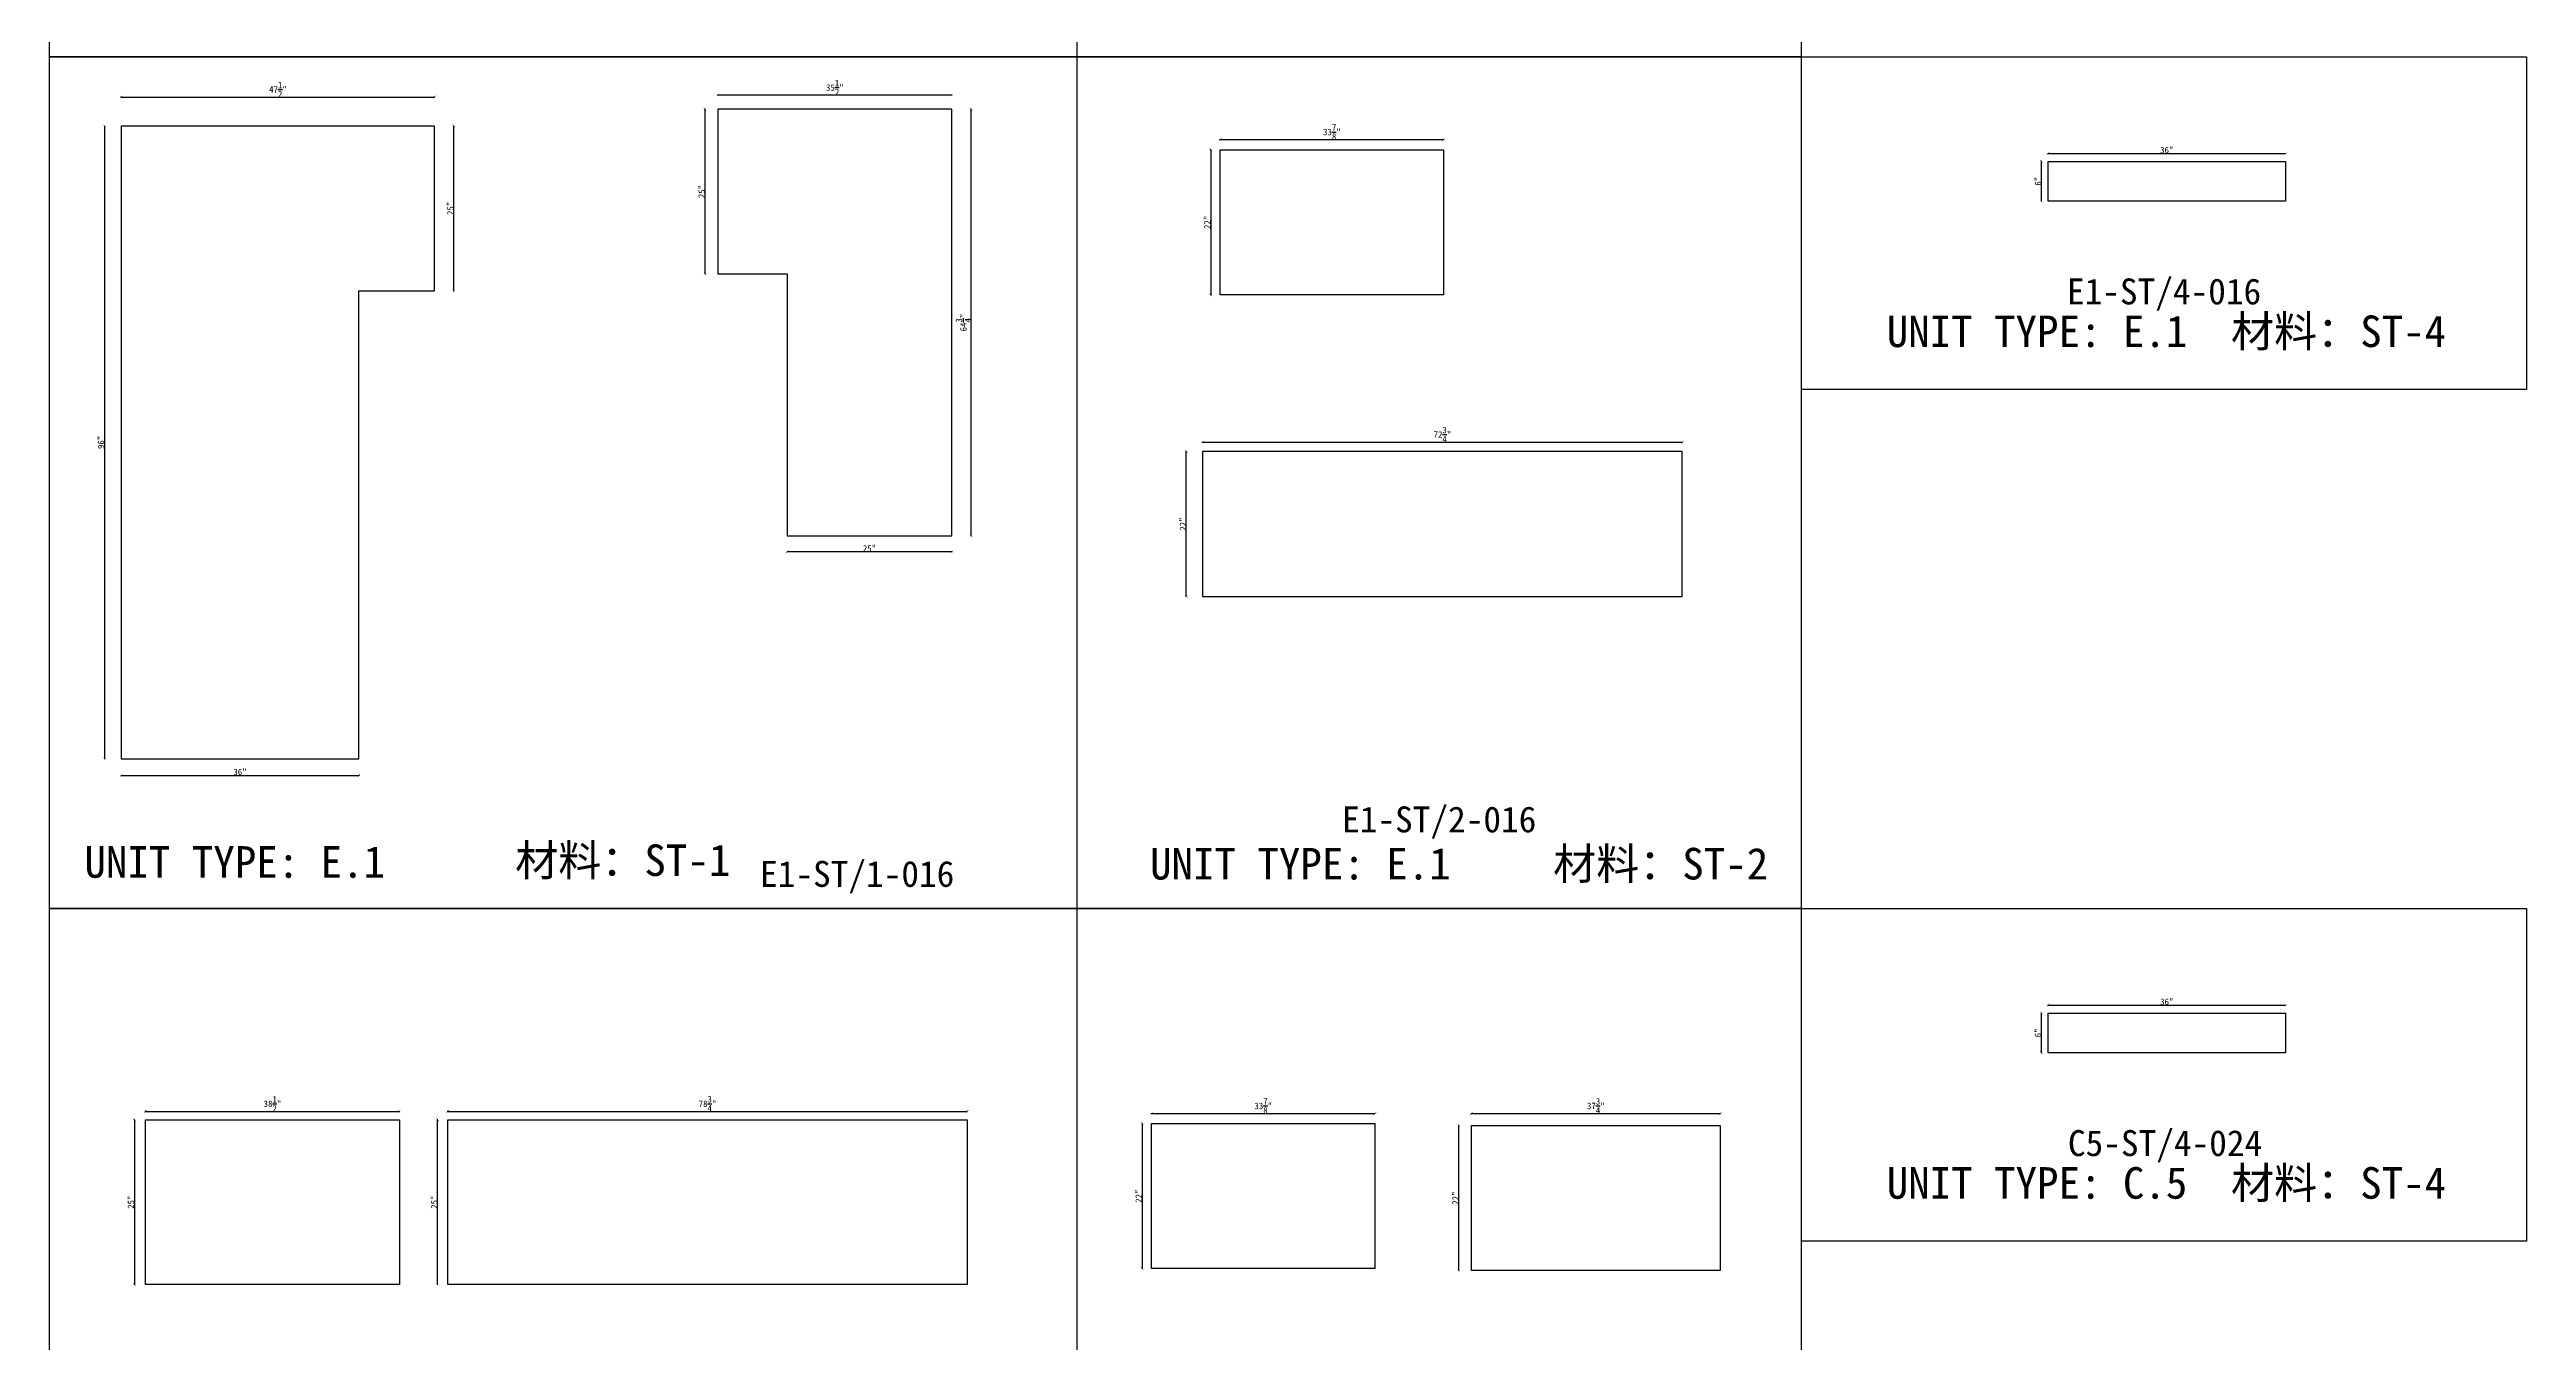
# Model space of a CAD drawing. Header units: millimetres. Extents: x -46966 to 138077, y -48408 to 2116.
# Drawn here: x 114459 to 124000, y -32244 to -27261 of the extents above; entities that cross this region are included whole.
import ezdxf
from ezdxf.enums import TextEntityAlignment as Align

# ---------------------------------------------------------------- set-up
doc = ezdxf.new("R2010")
doc.units = ezdxf.units.MM
doc.layers.add('PART_NUMBER', color=3, linetype='Continuous')
doc.styles.add('样式 1', font='')
doc.styles.get('样式 1').set_extended_font_data('NSimSun')
doc.dimstyles.new('副本 ISO-25', dxfattribs={"dimtxt": 25, "dimasz": 10, "dimexe": 1.5, "dimexo": 0.5, "dimtad": 1, "dimlfac": 0.03937, "dimlunit": 5, "dimtxsty": '样式 1', "dimblk": 'ARCHTICK', "dimcen": 2.5, "dimclrd": 256, "dimclrt": 1, "dimazin": 3, "dimtfac": 1, "dimtmove": 0, "dimatfit": 3, "dimfxlon": 1})

# ---------------------------------------------------------------- blocks, each defined once
blk = doc.blocks.new('_ArchTick')
at = {"color": 0, "linetype": 'ByBlock', "const_width": 0.15}
blk.add_lwpolyline([(-0.5, -0.5), (0.5, 0.5)], dxfattribs=at)
blk = doc.blocks.new('*D2044')
at = {"color": 0, "lineweight": -2, "transparency": 16777216}
for p, q in [((117033, -27438.4), (117033, -27435.9)), ((117934.7, -27438.4), (117934.7, -27435.9))]:
    blk.add_line(p, q, dxfattribs=at)
at = {"lineweight": -2, "transparency": 16777216}
blk.add_line((117934.7, -27437.4), (117033, -27437.4), dxfattribs=at)
at = {"layer": 'Defpoints', "color": 0, "transparency": 16777216}
for p in [(117033, -27437.4), (117033, -27491.3), (117934.7, -27491.3)]:
    blk.add_point(p, dxfattribs=at)
at = {"lineweight": -2, "transparency": 16777216, "xscale": 10, "yscale": 10, "zscale": 10, "rotation": 180}
blk.add_blockref('_ArchTick', (117033, -27437.4), dxfattribs=at)
at = {"lineweight": -2, "transparency": 16777216, "xscale": 10, "yscale": 10, "zscale": 10}
blk.add_blockref('_ArchTick', (117934.7, -27437.4), dxfattribs=at)
at = {"color": 1, "transparency": 16777216, "insert": (117483.9, -27408.3), "char_height": 25, "attachment_point": 5, "style": '样式 1'}
blk.add_mtext('\\A1;35{\\H1x;\\S1/2;}"', dxfattribs=at)
blk = doc.blocks.new('*D2045')
at = {"color": 0, "lineweight": -2, "transparency": 16777216}
for p, q in [((118007.2, -27491.3), (118009.7, -27491.3)), ((118007.2, -29136), (118009.7, -29136))]:
    blk.add_line(p, q, dxfattribs=at)
at = {"lineweight": -2, "transparency": 16777216}
blk.add_line((118008.2, -27491.3), (118008.2, -29136), dxfattribs=at)
at = {"layer": 'Defpoints', "color": 0, "transparency": 16777216}
for p in [(117934.7, -27491.3), (117934.7, -29136), (118008.2, -29136)]:
    blk.add_point(p, dxfattribs=at)
at = {"lineweight": -2, "transparency": 16777216, "xscale": 10, "yscale": 10, "zscale": 10}
for p, rotation in [((118008.2, -27491.3), 90), ((118008.2, -29136), 270)]:
    blk.add_blockref('_ArchTick', p, dxfattribs=dict(at, rotation=rotation))
at = {"color": 1, "transparency": 16777216, "insert": (117979.1, -28313.7), "char_height": 25, "attachment_point": 5, "rotation": 90, "style": '样式 1'}
blk.add_mtext('\\A1;64{\\H1x;\\S3/4;}"', dxfattribs=at)
blk = doc.blocks.new('*D2046')
at = {"color": 0, "lineweight": -2, "transparency": 16777216}
for p, q in [((117299.7, -29196.2), (117299.7, -29198.7)), ((117934.7, -29196.2), (117934.7, -29198.7))]:
    blk.add_line(p, q, dxfattribs=at)
at = {"lineweight": -2, "transparency": 16777216}
blk.add_line((117934.7, -29197.2), (117299.7, -29197.2), dxfattribs=at)
at = {"layer": 'Defpoints', "color": 0, "transparency": 16777216}
for p in [(117299.7, -29136), (117934.7, -29136), (117299.7, -29197.2)]:
    blk.add_point(p, dxfattribs=at)
at = {"lineweight": -2, "transparency": 16777216, "xscale": 10, "yscale": 10, "zscale": 10, "rotation": 180}
blk.add_blockref('_ArchTick', (117299.7, -29197.2), dxfattribs=at)
at = {"lineweight": -2, "transparency": 16777216, "xscale": 10, "yscale": 10, "zscale": 10}
blk.add_blockref('_ArchTick', (117934.7, -29197.2), dxfattribs=at)
at = {"color": 1, "transparency": 16777216, "insert": (117617.2, -29184.1), "char_height": 25, "attachment_point": 5, "style": '样式 1'}
blk.add_mtext('\\A1;25"', dxfattribs=at)
blk = doc.blocks.new('*D2047')
at = {"color": 0, "lineweight": -2, "transparency": 16777216}
for p, q in [((116985, -27491.3), (116982.5, -27491.3)), ((116985, -28126.3), (116982.5, -28126.3))]:
    blk.add_line(p, q, dxfattribs=at)
at = {"lineweight": -2, "transparency": 16777216}
blk.add_line((116984, -28126.3), (116984, -27491.3), dxfattribs=at)
at = {"layer": 'Defpoints', "color": 0, "transparency": 16777216}
for p in [(116984, -27491.3), (117033, -27491.3), (117033, -28126.3)]:
    blk.add_point(p, dxfattribs=at)
at = {"lineweight": -2, "transparency": 16777216, "xscale": 10, "yscale": 10, "zscale": 10}
for p, rotation in [((116984, -27491.3), 90), ((116984, -28126.3), 270)]:
    blk.add_blockref('_ArchTick', p, dxfattribs=dict(at, rotation=rotation))
at = {"color": 1, "transparency": 16777216, "insert": (116970.9, -27808.8), "char_height": 25, "attachment_point": 5, "rotation": 90, "style": '样式 1'}
blk.add_mtext('\\A1;25"', dxfattribs=at)
blk = doc.blocks.new('*D2048')
at = {"color": 0, "lineweight": -2, "transparency": 16777216}
for p, q in [((114735.5, -27445.6), (114735.5, -27443.1)), ((115942, -27445.6), (115942, -27443.1))]:
    blk.add_line(p, q, dxfattribs=at)
at = {"lineweight": -2, "transparency": 16777216}
blk.add_line((114735.5, -27444.6), (115942, -27444.6), dxfattribs=at)
at = {"layer": 'Defpoints', "color": 0, "transparency": 16777216}
for p in [(115942, -27444.6), (114735.5, -27556.3), (115942, -27556.3)]:
    blk.add_point(p, dxfattribs=at)
at = {"lineweight": -2, "transparency": 16777216, "xscale": 10, "yscale": 10, "zscale": 10, "rotation": 180}
blk.add_blockref('_ArchTick', (114735.5, -27444.6), dxfattribs=at)
at = {"lineweight": -2, "transparency": 16777216, "xscale": 10, "yscale": 10, "zscale": 10}
blk.add_blockref('_ArchTick', (115942, -27444.6), dxfattribs=at)
at = {"color": 1, "transparency": 16777216, "insert": (115338.8, -27415.5), "char_height": 25, "attachment_point": 5, "style": '样式 1'}
blk.add_mtext('\\A1;47{\\H1x;\\S1/2;}"', dxfattribs=at)
blk = doc.blocks.new('*D2049')
at = {"color": 0, "lineweight": -2, "transparency": 16777216}
for p, q in [((114671.3, -27556.3), (114668.8, -27556.3)), ((114671.3, -29994.7), (114668.8, -29994.7))]:
    blk.add_line(p, q, dxfattribs=at)
at = {"lineweight": -2, "transparency": 16777216}
blk.add_line((114670.3, -27556.3), (114670.3, -29994.7), dxfattribs=at)
at = {"layer": 'Defpoints', "color": 0, "transparency": 16777216}
for p in [(114735.5, -27556.3), (114670.3, -29994.7), (114735.5, -29994.7)]:
    blk.add_point(p, dxfattribs=at)
at = {"lineweight": -2, "transparency": 16777216, "xscale": 10, "yscale": 10, "zscale": 10}
for p, rotation in [((114670.3, -27556.3), 90), ((114670.3, -29994.7), 270)]:
    blk.add_blockref('_ArchTick', p, dxfattribs=dict(at, rotation=rotation))
at = {"color": 1, "transparency": 16777216, "insert": (114657.2, -28775.5), "char_height": 25, "attachment_point": 5, "rotation": 90, "style": '样式 1'}
blk.add_mtext('\\A1;96"', dxfattribs=at)
blk = doc.blocks.new('*D2050')
at = {"color": 0, "lineweight": -2, "transparency": 16777216}
for p, q in [((114735.5, -30057.9), (114735.5, -30060.4)), ((115649.9, -30057.9), (115649.9, -30060.4))]:
    blk.add_line(p, q, dxfattribs=at)
at = {"lineweight": -2, "transparency": 16777216}
blk.add_line((114735.5, -30058.9), (115649.9, -30058.9), dxfattribs=at)
at = {"layer": 'Defpoints', "color": 0, "transparency": 16777216}
for p in [(114735.5, -29994.7), (115649.9, -29994.7), (115649.9, -30058.9)]:
    blk.add_point(p, dxfattribs=at)
at = {"lineweight": -2, "transparency": 16777216, "xscale": 10, "yscale": 10, "zscale": 10, "rotation": 180}
blk.add_blockref('_ArchTick', (114735.5, -30058.9), dxfattribs=at)
at = {"lineweight": -2, "transparency": 16777216, "xscale": 10, "yscale": 10, "zscale": 10}
blk.add_blockref('_ArchTick', (115649.9, -30058.9), dxfattribs=at)
at = {"color": 1, "transparency": 16777216, "insert": (115192.7, -30045.8), "char_height": 25, "attachment_point": 5, "style": '样式 1'}
blk.add_mtext('\\A1;36"', dxfattribs=at)
blk = doc.blocks.new('*D2051')
at = {"color": 0, "lineweight": -2, "transparency": 16777216}
for p, q in [((116015, -27556.3), (116017.5, -27556.3)), ((116015, -28191.3), (116017.5, -28191.3))]:
    blk.add_line(p, q, dxfattribs=at)
at = {"lineweight": -2, "transparency": 16777216}
blk.add_line((116016, -28191.3), (116016, -27556.3), dxfattribs=at)
at = {"layer": 'Defpoints', "color": 0, "transparency": 16777216}
for p in [(115942, -27556.3), (116016, -27556.3), (115942, -28191.3)]:
    blk.add_point(p, dxfattribs=at)
at = {"lineweight": -2, "transparency": 16777216, "xscale": 10, "yscale": 10, "zscale": 10}
for p, rotation in [((116016, -27556.3), 90), ((116016, -28191.3), 270)]:
    blk.add_blockref('_ArchTick', p, dxfattribs=dict(at, rotation=rotation))
at = {"color": 1, "transparency": 16777216, "insert": (116002.9, -27873.8), "char_height": 25, "attachment_point": 5, "rotation": 90, "style": '样式 1'}
blk.add_mtext('\\A1;25"', dxfattribs=at)
blk = doc.blocks.new('*D2052')
at = {"color": 0, "lineweight": -2, "transparency": 16777216}
for p, q in [((118968.2, -27609.5), (118968.2, -27607)), ((119828.6, -27609.5), (119828.6, -27607))]:
    blk.add_line(p, q, dxfattribs=at)
at = {"lineweight": -2, "transparency": 16777216}
blk.add_line((118968.2, -27608.5), (119828.6, -27608.5), dxfattribs=at)
at = {"layer": 'Defpoints', "color": 0, "transparency": 16777216}
for p in [(118968.2, -27648), (119828.6, -27608.5), (119828.6, -27648)]:
    blk.add_point(p, dxfattribs=at)
at = {"lineweight": -2, "transparency": 16777216, "xscale": 10, "yscale": 10, "zscale": 10, "rotation": 180}
blk.add_blockref('_ArchTick', (118968.2, -27608.5), dxfattribs=at)
at = {"lineweight": -2, "transparency": 16777216, "xscale": 10, "yscale": 10, "zscale": 10}
blk.add_blockref('_ArchTick', (119828.6, -27608.5), dxfattribs=at)
at = {"color": 1, "transparency": 16777216, "insert": (119398.4, -27579.4), "char_height": 25, "attachment_point": 5, "style": '样式 1'}
blk.add_mtext('\\A1;33{\\H1x;\\S7/8;}"', dxfattribs=at)
blk = doc.blocks.new('*D2053')
at = {"color": 0, "lineweight": -2, "transparency": 16777216}
for p, q in [((118932.6, -27648), (118930.1, -27648)), ((118932.6, -28206.8), (118930.1, -28206.8))]:
    blk.add_line(p, q, dxfattribs=at)
at = {"lineweight": -2, "transparency": 16777216}
blk.add_line((118931.6, -27648), (118931.6, -28206.8), dxfattribs=at)
at = {"layer": 'Defpoints', "color": 0, "transparency": 16777216}
for p in [(118968.2, -27648), (118931.6, -28206.8), (118968.2, -28206.8)]:
    blk.add_point(p, dxfattribs=at)
at = {"lineweight": -2, "transparency": 16777216, "xscale": 10, "yscale": 10, "zscale": 10}
for p, rotation in [((118931.6, -27648), 90), ((118931.6, -28206.8), 270)]:
    blk.add_blockref('_ArchTick', p, dxfattribs=dict(at, rotation=rotation))
at = {"color": 1, "transparency": 16777216, "insert": (118918.4, -27927.4), "char_height": 25, "attachment_point": 5, "rotation": 90, "style": '样式 1'}
blk.add_mtext('\\A1;22"', dxfattribs=at)
blk = doc.blocks.new('*D2054')
at = {"color": 0, "lineweight": -2, "transparency": 16777216}
for p, q in [((118900.3, -28775.4), (118900.3, -28772.9)), ((120748.2, -28775.4), (120748.2, -28772.9))]:
    blk.add_line(p, q, dxfattribs=at)
at = {"lineweight": -2, "transparency": 16777216}
blk.add_line((118900.3, -28774.4), (120748.2, -28774.4), dxfattribs=at)
at = {"layer": 'Defpoints', "color": 0, "transparency": 16777216}
for p in [(118900.3, -28810.9), (120748.2, -28774.4), (120748.2, -28810.9)]:
    blk.add_point(p, dxfattribs=at)
at = {"lineweight": -2, "transparency": 16777216, "xscale": 10, "yscale": 10, "zscale": 10, "rotation": 180}
blk.add_blockref('_ArchTick', (118900.3, -28774.4), dxfattribs=at)
at = {"lineweight": -2, "transparency": 16777216, "xscale": 10, "yscale": 10, "zscale": 10}
blk.add_blockref('_ArchTick', (120748.2, -28774.4), dxfattribs=at)
at = {"color": 1, "transparency": 16777216, "insert": (119824.2, -28745.3), "char_height": 25, "attachment_point": 5, "style": '样式 1'}
blk.add_mtext('\\A1;72{\\H1x;\\S3/4;}"', dxfattribs=at)
blk = doc.blocks.new('*D2055')
at = {"color": 0, "lineweight": -2, "transparency": 16777216}
for p, q in [((118838.7, -28810.9), (118836.2, -28810.9)), ((118838.7, -29369.7), (118836.2, -29369.7))]:
    blk.add_line(p, q, dxfattribs=at)
at = {"lineweight": -2, "transparency": 16777216}
blk.add_line((118837.7, -29369.7), (118837.7, -28810.9), dxfattribs=at)
at = {"layer": 'Defpoints', "color": 0, "transparency": 16777216}
for p in [(118837.7, -28810.9), (118900.3, -28810.9), (118900.3, -29369.7)]:
    blk.add_point(p, dxfattribs=at)
at = {"lineweight": -2, "transparency": 16777216, "xscale": 10, "yscale": 10, "zscale": 10}
for p, rotation in [((118837.7, -28810.9), 90), ((118837.7, -29369.7), 270)]:
    blk.add_blockref('_ArchTick', p, dxfattribs=dict(at, rotation=rotation))
at = {"color": 1, "transparency": 16777216, "insert": (118824.5, -29090.3), "char_height": 25, "attachment_point": 5, "rotation": 90, "style": '样式 1'}
blk.add_mtext('\\A1;22"', dxfattribs=at)
blk = doc.blocks.new('*D2056')
at = {"color": 0, "lineweight": -2, "transparency": 16777216}
for p, q in [((122157.1, -27663.2), (122157.1, -27660.7)), ((123071.5, -27663.2), (123071.5, -27660.7))]:
    blk.add_line(p, q, dxfattribs=at)
at = {"lineweight": -2, "transparency": 16777216}
blk.add_line((122157.1, -27662.2), (123071.5, -27662.2), dxfattribs=at)
at = {"layer": 'Defpoints', "color": 0, "transparency": 16777216}
for p in [(123071.5, -27662.2), (122157.1, -27693), (123071.5, -27693)]:
    blk.add_point(p, dxfattribs=at)
at = {"lineweight": -2, "transparency": 16777216, "xscale": 10, "yscale": 10, "zscale": 10, "rotation": 180}
blk.add_blockref('_ArchTick', (122157.1, -27662.2), dxfattribs=at)
at = {"lineweight": -2, "transparency": 16777216, "xscale": 10, "yscale": 10, "zscale": 10}
blk.add_blockref('_ArchTick', (123071.5, -27662.2), dxfattribs=at)
at = {"color": 1, "transparency": 16777216, "insert": (122614.3, -27649), "char_height": 25, "attachment_point": 5, "style": '样式 1'}
blk.add_mtext('\\A1;36"', dxfattribs=at)
blk = doc.blocks.new('*D2057')
at = {"color": 0, "lineweight": -2, "transparency": 16777216}
for p, q in [((122132.3, -27693), (122129.8, -27693)), ((122132.3, -27845.4), (122129.8, -27845.4))]:
    blk.add_line(p, q, dxfattribs=at)
at = {"lineweight": -2, "transparency": 16777216}
blk.add_line((122131.3, -27845.4), (122131.3, -27693), dxfattribs=at)
at = {"layer": 'Defpoints', "color": 0, "transparency": 16777216}
for p in [(122131.3, -27693), (122157.1, -27693), (122157.1, -27845.4)]:
    blk.add_point(p, dxfattribs=at)
at = {"lineweight": -2, "transparency": 16777216, "xscale": 10, "yscale": 10, "zscale": 10}
for p, rotation in [((122131.3, -27693), 90), ((122131.3, -27845.4), 270)]:
    blk.add_blockref('_ArchTick', p, dxfattribs=dict(at, rotation=rotation))
at = {"color": 1, "transparency": 16777216, "insert": (122118.1, -27769.2), "char_height": 25, "attachment_point": 5, "rotation": 90, "style": '样式 1'}
blk.add_mtext('\\A1;6"', dxfattribs=at)
blk = doc.blocks.new('*D1980')
at = {"color": 0, "lineweight": -2, "transparency": 16777216}
for p, q in [((114828.6, -31354.5), (114828.6, -31352)), ((115806.5, -31354.5), (115806.5, -31352))]:
    blk.add_line(p, q, dxfattribs=at)
at = {"lineweight": -2, "transparency": 16777216}
blk.add_line((114828.6, -31353.5), (115806.5, -31353.5), dxfattribs=at)
at = {"layer": 'Defpoints', "color": 0, "transparency": 16777216}
for p in [(114828.6, -31386.2), (115806.5, -31353.5), (115806.5, -31386.2)]:
    blk.add_point(p, dxfattribs=at)
at = {"lineweight": -2, "transparency": 16777216, "xscale": 10, "yscale": 10, "zscale": 10, "rotation": 180}
blk.add_blockref('_ArchTick', (114828.6, -31353.5), dxfattribs=at)
at = {"lineweight": -2, "transparency": 16777216, "xscale": 10, "yscale": 10, "zscale": 10}
blk.add_blockref('_ArchTick', (115806.5, -31353.5), dxfattribs=at)
at = {"color": 1, "transparency": 16777216, "insert": (115317.6, -31324.5), "char_height": 25, "attachment_point": 5, "style": '样式 1'}
blk.add_mtext('\\A1;38{\\H1x;\\S1/2;}"', dxfattribs=at)
blk = doc.blocks.new('*D1981')
at = {"color": 0, "lineweight": -2, "transparency": 16777216}
for p, q in [((114786.7, -31386.2), (114784.2, -31386.2)), ((114786.7, -32021.2), (114784.2, -32021.2))]:
    blk.add_line(p, q, dxfattribs=at)
at = {"lineweight": -2, "transparency": 16777216}
blk.add_line((114785.7, -31386.2), (114785.7, -32021.2), dxfattribs=at)
at = {"layer": 'Defpoints', "color": 0, "transparency": 16777216}
for p in [(114828.6, -31386.2), (114785.7, -32021.2), (114828.6, -32021.2)]:
    blk.add_point(p, dxfattribs=at)
at = {"lineweight": -2, "transparency": 16777216, "xscale": 10, "yscale": 10, "zscale": 10}
for p, rotation in [((114785.7, -31386.2), 90), ((114785.7, -32021.2), 270)]:
    blk.add_blockref('_ArchTick', p, dxfattribs=dict(at, rotation=rotation))
at = {"color": 1, "transparency": 16777216, "insert": (114772.5, -31703.7), "char_height": 25, "attachment_point": 5, "rotation": 90, "style": '样式 1'}
blk.add_mtext('\\A1;25"', dxfattribs=at)
blk = doc.blocks.new('*D1982')
at = {"color": 0, "lineweight": -2, "transparency": 16777216}
for p, q in [((115993.3, -31354.5), (115993.3, -31352)), ((117993.5, -31354.5), (117993.5, -31352))]:
    blk.add_line(p, q, dxfattribs=at)
at = {"lineweight": -2, "transparency": 16777216}
blk.add_line((115993.3, -31353.5), (117993.5, -31353.5), dxfattribs=at)
at = {"layer": 'Defpoints', "color": 0, "transparency": 16777216}
for p in [(115993.3, -31386.2), (117993.5, -31353.5), (117993.5, -31386.2)]:
    blk.add_point(p, dxfattribs=at)
at = {"lineweight": -2, "transparency": 16777216, "xscale": 10, "yscale": 10, "zscale": 10, "rotation": 180}
blk.add_blockref('_ArchTick', (115993.3, -31353.5), dxfattribs=at)
at = {"lineweight": -2, "transparency": 16777216, "xscale": 10, "yscale": 10, "zscale": 10}
blk.add_blockref('_ArchTick', (117993.5, -31353.5), dxfattribs=at)
at = {"color": 1, "transparency": 16777216, "insert": (116993.4, -31324.4), "char_height": 25, "attachment_point": 5, "style": '样式 1'}
blk.add_mtext('\\A1;78{\\H1x;\\S3/4;}"', dxfattribs=at)
blk = doc.blocks.new('*D1823')
at = {"color": 0, "lineweight": -2, "transparency": 16777216}
for p, q in [((115954.9, -31386.2), (115952.4, -31386.2)), ((115954.9, -32021.2), (115952.4, -32021.2))]:
    blk.add_line(p, q, dxfattribs=at)
at = {"lineweight": -2, "transparency": 16777216}
blk.add_line((115953.9, -32021.2), (115953.9, -31386.2), dxfattribs=at)
at = {"layer": 'Defpoints', "color": 0, "transparency": 16777216}
for p in [(115953.9, -31386.2), (115993.3, -31386.2), (115993.3, -32021.2)]:
    blk.add_point(p, dxfattribs=at)
at = {"lineweight": -2, "transparency": 16777216, "xscale": 10, "yscale": 10, "zscale": 10}
for p, rotation in [((115953.9, -31386.2), 90), ((115953.9, -32021.2), 270)]:
    blk.add_blockref('_ArchTick', p, dxfattribs=dict(at, rotation=rotation))
at = {"color": 1, "transparency": 16777216, "insert": (115940.8, -31703.7), "char_height": 25, "attachment_point": 5, "rotation": 90, "style": '样式 1'}
blk.add_mtext('\\A1;25"', dxfattribs=at)
blk = doc.blocks.new('*D1824')
at = {"color": 0, "lineweight": -2, "transparency": 16777216}
for p, q in [((118703.8, -31362.6), (118703.8, -31360.1)), ((119564.3, -31362.6), (119564.3, -31360.1))]:
    blk.add_line(p, q, dxfattribs=at)
at = {"lineweight": -2, "transparency": 16777216}
blk.add_line((118703.8, -31361.6), (119564.3, -31361.6), dxfattribs=at)
at = {"layer": 'Defpoints', "color": 0, "transparency": 16777216}
for p in [(119564.3, -31361.6), (118703.8, -31401), (119564.3, -31401)]:
    blk.add_point(p, dxfattribs=at)
at = {"lineweight": -2, "transparency": 16777216, "xscale": 10, "yscale": 10, "zscale": 10, "rotation": 180}
blk.add_blockref('_ArchTick', (118703.8, -31361.6), dxfattribs=at)
at = {"lineweight": -2, "transparency": 16777216, "xscale": 10, "yscale": 10, "zscale": 10}
blk.add_blockref('_ArchTick', (119564.3, -31361.6), dxfattribs=at)
at = {"color": 1, "transparency": 16777216, "insert": (119134.1, -31332.5), "char_height": 25, "attachment_point": 5, "style": '样式 1'}
blk.add_mtext('\\A1;33{\\H1x;\\S7/8;}"', dxfattribs=at)
blk = doc.blocks.new('*D1825')
at = {"color": 0, "lineweight": -2, "transparency": 16777216}
for p, q in [((118668.2, -31401), (118665.7, -31401)), ((118668.2, -31959.8), (118665.7, -31959.8))]:
    blk.add_line(p, q, dxfattribs=at)
at = {"lineweight": -2, "transparency": 16777216}
blk.add_line((118667.2, -31401), (118667.2, -31959.8), dxfattribs=at)
at = {"layer": 'Defpoints', "color": 0, "transparency": 16777216}
for p in [(118703.8, -31401), (118667.2, -31959.8), (118703.8, -31959.8)]:
    blk.add_point(p, dxfattribs=at)
at = {"lineweight": -2, "transparency": 16777216, "xscale": 10, "yscale": 10, "zscale": 10}
for p, rotation in [((118667.2, -31401), 90), ((118667.2, -31959.8), 270)]:
    blk.add_blockref('_ArchTick', p, dxfattribs=dict(at, rotation=rotation))
at = {"color": 1, "transparency": 16777216, "insert": (118654.1, -31680.4), "char_height": 25, "attachment_point": 5, "rotation": 90, "style": '样式 1'}
blk.add_mtext('\\A1;22"', dxfattribs=at)
blk = doc.blocks.new('*D1826')
at = {"color": 0, "lineweight": -2, "transparency": 16777216}
for p, q in [((119935.6, -31362.6), (119935.6, -31360.1)), ((120894.5, -31362.6), (120894.5, -31360.1))]:
    blk.add_line(p, q, dxfattribs=at)
at = {"lineweight": -2, "transparency": 16777216}
blk.add_line((119935.6, -31361.6), (120894.5, -31361.6), dxfattribs=at)
at = {"layer": 'Defpoints', "color": 0, "transparency": 16777216}
for p in [(120894.5, -31361.6), (119935.6, -31408.4), (120894.5, -31408.4)]:
    blk.add_point(p, dxfattribs=at)
at = {"lineweight": -2, "transparency": 16777216, "xscale": 10, "yscale": 10, "zscale": 10, "rotation": 180}
blk.add_blockref('_ArchTick', (119935.6, -31361.6), dxfattribs=at)
at = {"lineweight": -2, "transparency": 16777216, "xscale": 10, "yscale": 10, "zscale": 10}
blk.add_blockref('_ArchTick', (120894.5, -31361.6), dxfattribs=at)
at = {"color": 1, "transparency": 16777216, "insert": (120415.1, -31332.5), "char_height": 25, "attachment_point": 5, "style": '样式 1'}
blk.add_mtext('\\A1;37{\\H1x;\\S3/4;}"', dxfattribs=at)
blk = doc.blocks.new('*D1827')
at = {"color": 0, "lineweight": -2, "transparency": 16777216}
for p, q in [((119888.5, -31408.4), (119886, -31408.4)), ((119888.5, -31967.2), (119886, -31967.2))]:
    blk.add_line(p, q, dxfattribs=at)
at = {"lineweight": -2, "transparency": 16777216}
blk.add_line((119887.5, -31967.2), (119887.5, -31408.4), dxfattribs=at)
at = {"layer": 'Defpoints', "color": 0, "transparency": 16777216}
for p in [(119887.5, -31408.4), (119935.6, -31408.4), (119935.6, -31967.2)]:
    blk.add_point(p, dxfattribs=at)
at = {"lineweight": -2, "transparency": 16777216, "xscale": 10, "yscale": 10, "zscale": 10}
for p, rotation in [((119887.5, -31408.4), 90), ((119887.5, -31967.2), 270)]:
    blk.add_blockref('_ArchTick', p, dxfattribs=dict(at, rotation=rotation))
at = {"color": 1, "transparency": 16777216, "insert": (119874.4, -31687.8), "char_height": 25, "attachment_point": 5, "rotation": 90, "style": '样式 1'}
blk.add_mtext('\\A1;22"', dxfattribs=at)
blk = doc.blocks.new('*D1828')
at = {"color": 0, "lineweight": -2, "transparency": 16777216}
for p, q in [((122157.1, -30945.2), (122157.1, -30942.7)), ((123071.5, -30945.2), (123071.5, -30942.7))]:
    blk.add_line(p, q, dxfattribs=at)
at = {"lineweight": -2, "transparency": 16777216}
blk.add_line((122157.1, -30944.2), (123071.5, -30944.2), dxfattribs=at)
at = {"layer": 'Defpoints', "color": 0, "transparency": 16777216}
for p in [(122157.1, -30975), (123071.5, -30944.2), (123071.5, -30975)]:
    blk.add_point(p, dxfattribs=at)
at = {"lineweight": -2, "transparency": 16777216, "xscale": 10, "yscale": 10, "zscale": 10, "rotation": 180}
blk.add_blockref('_ArchTick', (122157.1, -30944.2), dxfattribs=at)
at = {"lineweight": -2, "transparency": 16777216, "xscale": 10, "yscale": 10, "zscale": 10}
blk.add_blockref('_ArchTick', (123071.5, -30944.2), dxfattribs=at)
at = {"color": 1, "transparency": 16777216, "insert": (122614.3, -30931.1), "char_height": 25, "attachment_point": 5, "style": '样式 1'}
blk.add_mtext('\\A1;36"', dxfattribs=at)
blk = doc.blocks.new('*D1829')
at = {"color": 0, "lineweight": -2, "transparency": 16777216}
for p, q in [((122132.3, -30975), (122129.8, -30975)), ((122132.3, -31127.4), (122129.8, -31127.4))]:
    blk.add_line(p, q, dxfattribs=at)
at = {"lineweight": -2, "transparency": 16777216}
blk.add_line((122131.3, -31127.4), (122131.3, -30975), dxfattribs=at)
at = {"layer": 'Defpoints', "color": 0, "transparency": 16777216}
for p in [(122131.3, -30975), (122157.1, -30975), (122157.1, -31127.4)]:
    blk.add_point(p, dxfattribs=at)
at = {"lineweight": -2, "transparency": 16777216, "xscale": 10, "yscale": 10, "zscale": 10}
for p, rotation in [((122131.3, -30975), 90), ((122131.3, -31127.4), 270)]:
    blk.add_blockref('_ArchTick', p, dxfattribs=dict(at, rotation=rotation))
at = {"color": 1, "transparency": 16777216, "insert": (122118.1, -31051.2), "char_height": 25, "attachment_point": 5, "rotation": 90, "style": '样式 1'}
blk.add_mtext('\\A1;6"', dxfattribs=at)

msp = doc.modelspace()

# ---------------------------------------------------------------- linework, layer by layer
at = {"color": 1}
for points in [[(114459.02, -25059.684), (118415.901, -25059.684), (118415.901, -27289.251), (114459.02, -27289.251)], [(118415.901, -27289.251), (121207.776, -27289.251), (121207.776, -25059.684), (118415.901, -25059.684)], [(114459.02, -27289.251), (118415.901, -27289.251), (118415.901, -30571.307), (114459.02, -30571.307)], [(118415.901, -30571.307), (121207.776, -30571.307), (121207.776, -27289.251), (118415.901, -27289.251)], [(121207.776, -27289.251), (123999.65, -27289.251), (123999.65, -28571.649), (121207.776, -28571.649)], [(114459.02, -30571.307), (118415.901, -30571.307), (118415.901, -32800.875), (114459.02, -32800.875)], [(118415.901, -32800.875), (121207.776, -32800.875), (121207.776, -30571.307), (118415.901, -30571.307)], [(121207.776, -30571.307), (123999.65, -30571.307), (123999.65, -31853.705), (121207.776, -31853.705)]]:
    msp.add_lwpolyline(points, close=True, dxfattribs=at)
for points in [[(115649.909, -28191.285), (115942.009, -28191.285), (115942.009, -27556.285), (114735.509, -27556.285), (114735.509, -29994.685), (115649.909, -29994.685)], [(117934.726, -27491.328), (117033.026, -27491.328), (117033.026, -28126.328), (117299.726, -28126.328), (117299.726, -29135.978), (117934.726, -29135.978)], [(118968.219, -27647.958), (119828.644, -27647.958), (119828.644, -28206.758), (118968.219, -28206.758)], [(122157.095, -27692.988), (123071.495, -27692.988), (123071.495, -27845.388), (122157.095, -27845.388)], [(120748.172, -28810.855), (118900.322, -28810.855), (118900.322, -29369.655), (120748.172, -29369.655)], [(122157.095, -30975.044), (123071.495, -30975.044), (123071.495, -31127.444), (122157.095, -31127.444)], [(114828.619, -31386.194), (115806.519, -31386.194), (115806.519, -32021.194), (114828.619, -32021.194)], [(115993.274, -31386.194), (117993.524, -31386.194), (117993.524, -32021.194), (115993.274, -32021.194)], [(118703.839, -31400.984), (119564.264, -31400.984), (119564.264, -31959.784), (118703.839, -31959.784)], [(119935.626, -31408.414), (120894.476, -31408.414), (120894.476, -31967.214), (119935.626, -31967.214)]]:
    msp.add_lwpolyline(points, close=True)

# ---------------------------------------------------------------- texts
at = {"style": '样式 1'}
for s, p in [('UNIT TYPE: E.1', (121535.404, -28408.145)), ('材料：ST-4', (122861.685, -28408.145)), ('UNIT TYPE: E.1', (114593.478, -30453.173)), ('材料：ST-1', (116252.764, -30446.518)), ('UNIT TYPE: E.1', (118697.888, -30459.951)), ('材料：ST-2', (120250.613, -30459.951)), ('UNIT TYPE: C.5', (121535.404, -31690.201)), ('材料：ST-4', (122861.685, -31690.201))]:
    msp.add_text(s, height=121.5865, dxfattribs=at).set_placement(p)
at = {"layer": 'PART_NUMBER', "color": 3, "style": '样式 1'}
for s, p in [('E1-ST/4-016', (122603.785, -28193.818)), ('E1-ST/2-016', (119811.911, -30228.477)), ('E1-ST/1-016', (117570.029, -30438.477)), ('C5-ST/4-024', (122607.639, -31475.874))]:
    msp.add_text(s, height=100, dxfattribs=at).set_placement(p, align=Align.MIDDLE_CENTER)

# ---------------------------------------------------------------- dimensions: what is measured, and where the dimension line sits
for base, p1, p2, picture, middle in [((117033.026, -27437.356), (117934.726, -27491.328), (117033.026, -27491.328), '*D2044', (117483.876, -27408.333)), ((115942.009, -27444.563), (114735.509, -27556.285), (115942.009, -27556.285), '*D2048', (115338.759, -27415.54)), ((119828.644, -27608.532), (118968.219, -27647.958), (119828.644, -27647.958), '*D2052', (119398.432, -27579.438)), ((123071.495, -27662.152), (122157.095, -27692.988), (123071.495, -27692.988), '*D2056', (122614.295, -27649.027)), ((120748.172, -28774.395), (118900.322, -28810.855), (120748.172, -28810.855), '*D2054', (119824.247, -28745.301)), ((117299.726, -29197.234), (117934.726, -29135.978), (117299.726, -29135.978), '*D2046', (117617.226, -29184.109)), ((115649.909, -30058.877), (114735.509, -29994.685), (115649.909, -29994.685), '*D2050', (115192.709, -30045.752)), ((123071.495, -30944.208), (122157.095, -30975.044), (123071.495, -30975.044), '*D1828', (122614.295, -30931.083)), ((115806.519, -31353.52), (114828.619, -31386.194), (115806.519, -31386.194), '*D1980', (115317.569, -31324.496)), ((117993.524, -31353.52), (115993.274, -31386.194), (117993.524, -31386.194), '*D1982', (116993.399, -31324.426)), ((119564.264, -31361.557), (118703.839, -31400.984), (119564.264, -31400.984), '*D1824', (119134.051, -31332.464)), ((120894.476, -31361.557), (119935.626, -31408.414), (120894.476, -31408.414), '*D1826', (120415.051, -31332.464))]:
    dim = msp.add_linear_dim(base=base, p1=p1, p2=p2, dimstyle='副本 ISO-25')
    dim.commit()
    dim.dimension.update_dxf_attribs({"geometry": picture, "text_midpoint": middle})
for base, p1, p2, picture, middle in [((114670.277, -29994.685), (114735.509, -27556.285), (114735.509, -29994.685), '*D2049', (114657.152, -28775.485)), ((116016.013, -27556.285), (115942.009, -28191.285), (115942.009, -27556.285), '*D2051', (116002.888, -27873.785)), ((116983.981, -27491.328), (117033.026, -28126.328), (117033.026, -27491.328), '*D2047', (116970.856, -27808.828)), ((118008.166, -29135.978), (117934.726, -27491.328), (117934.726, -29135.978), '*D2045', (117979.073, -28313.653)), ((118931.573, -28206.758), (118968.219, -27647.958), (118968.219, -28206.758), '*D2053', (118918.448, -27927.358)), ((122131.26, -27692.988), (122157.095, -27845.388), (122157.095, -27692.988), '*D2057', (122118.135, -27769.188)), ((118837.651, -28810.855), (118900.322, -29369.655), (118900.322, -28810.855), '*D2055', (118824.526, -29090.255)), ((122131.26, -30975.044), (122157.095, -31127.444), (122157.095, -30975.044), '*D1829', (122118.135, -31051.244)), ((114785.665, -32021.194), (114828.619, -31386.194), (114828.619, -32021.194), '*D1981', (114772.54, -31703.694)), ((115953.917, -31386.194), (115993.274, -32021.194), (115993.274, -31386.194), '*D1823', (115940.792, -31703.694)), ((118667.193, -31959.784), (118703.839, -31400.984), (118703.839, -31959.784), '*D1825', (118654.068, -31680.384)), ((119887.517, -31408.414), (119935.626, -31967.214), (119935.626, -31408.414), '*D1827', (119874.392, -31687.814))]:
    dim = msp.add_linear_dim(base=base, p1=p1, p2=p2, angle=90, dimstyle='副本 ISO-25')
    dim.commit()
    dim.dimension.update_dxf_attribs({"geometry": picture, "text_midpoint": middle})

doc.saveas('drawing.dxf')
